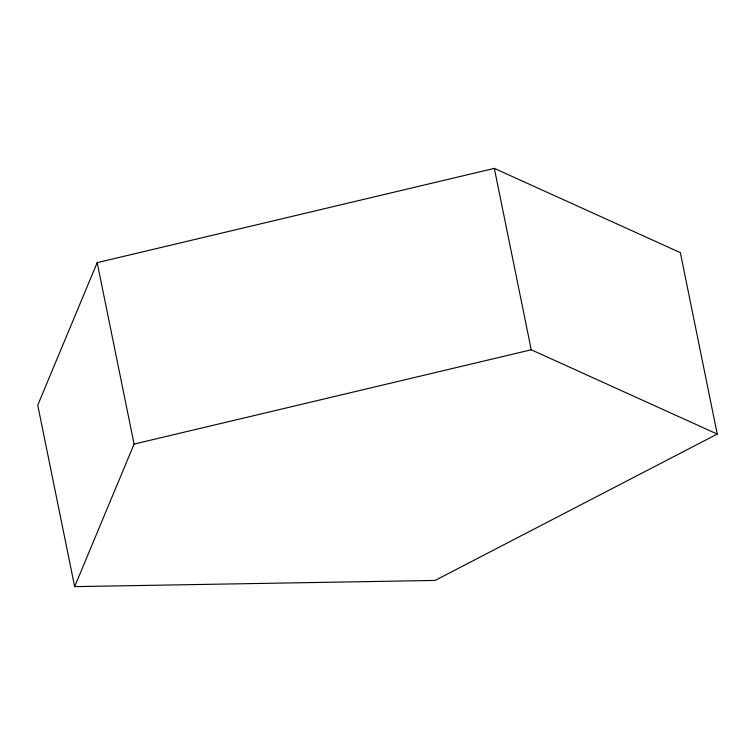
<?xml version="1.0" encoding="UTF-8"?>
<svg xmlns="http://www.w3.org/2000/svg" width="755" height="755" viewBox="0 0 755 755"><rect width="100%" height="100%" fill="white"/><g stroke="black" fill="none" stroke-linecap="round" stroke-linejoin="round"><path stroke-width="1.13" d="M97.178 262.655L37.75 405.209L74.66 586.626L435.069 580.444L717.25 434.068L680.34 252.651L494.327 168.374L97.178 262.655L134.088 444.082L74.66 586.626M134.088 444.082L531.237 349.791L717.25 434.068M494.327 168.374L531.237 349.791"/></g></svg>
